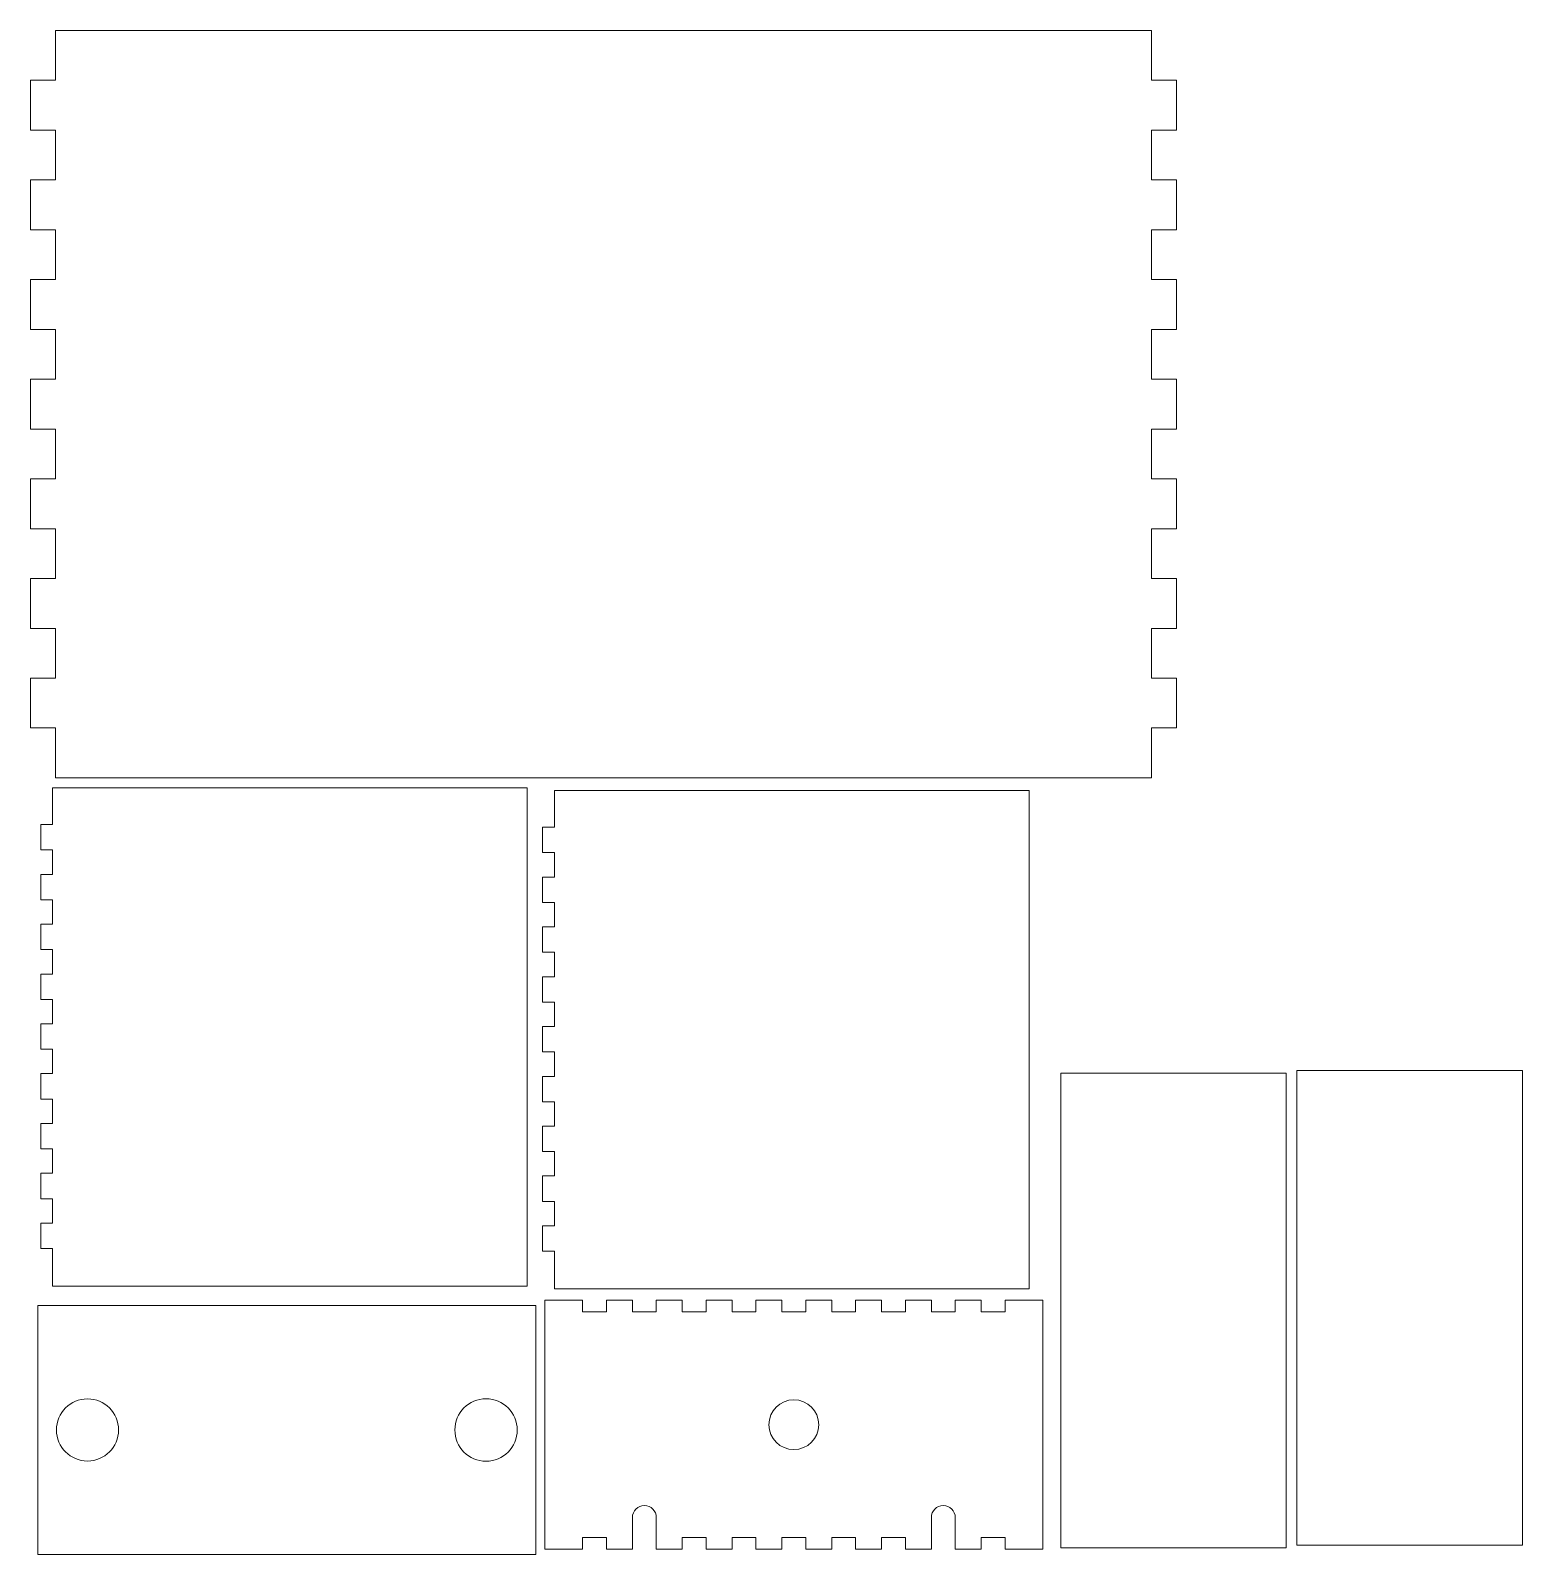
# Model space of a CAD drawing. Header units: inches. Extents: x 0.1 to 15, y 0.6 to 15.9.
import ezdxf

# ---------------------------------------------------------------- set-up
doc = ezdxf.new("R2010")
doc.units = ezdxf.units.IN
doc.header["$MEASUREMENT"] = 0

msp = doc.modelspace()

# ---------------------------------------------------------------- linework, layer by layer
at = {"color": 7, "linetype": 'Continuous', "lineweight": 15}
for p, q in [((11.322, 15.909), (0.322, 15.909)), ((0.322, 15.909), (0.322, 15.409)), ((11.322, 15.409), (11.322, 15.909)), ((0.072, 15.409), (0.072, 14.909)), ((0.322, 15.409), (0.072, 15.409)), ((11.572, 15.409), (11.322, 15.409)), ((11.572, 14.909), (11.572, 15.409)), ((0.072, 14.909), (0.322, 14.909)), ((0.322, 14.909), (0.322, 14.409)), ((11.322, 14.909), (11.572, 14.909)), ((11.322, 14.409), (11.322, 14.909)), ((0.072, 14.409), (0.072, 13.909)), ((0.322, 14.409), (0.072, 14.409)), ((11.572, 14.409), (11.322, 14.409)), ((11.572, 13.909), (11.572, 14.409)), ((0.072, 13.909), (0.322, 13.909)), ((0.322, 13.909), (0.322, 13.409)), ((11.322, 13.909), (11.572, 13.909)), ((11.322, 13.409), (11.322, 13.909)), ((0.072, 13.409), (0.072, 12.909)), ((0.322, 13.409), (0.072, 13.409)), ((11.572, 13.409), (11.322, 13.409)), ((11.572, 12.909), (11.572, 13.409)), ((0.072, 12.909), (0.322, 12.909)), ((0.322, 12.909), (0.322, 12.409)), ((11.322, 12.909), (11.572, 12.909)), ((11.322, 12.409), (11.322, 12.909)), ((0.072, 12.409), (0.072, 11.909)), ((0.322, 12.409), (0.072, 12.409)), ((11.572, 12.409), (11.322, 12.409)), ((11.572, 11.909), (11.572, 12.409)), ((0.072, 11.909), (0.322, 11.909)), ((0.322, 11.909), (0.322, 11.409)), ((11.322, 11.909), (11.572, 11.909)), ((11.322, 11.409), (11.322, 11.909)), ((0.072, 11.409), (0.072, 10.909)), ((0.322, 11.409), (0.072, 11.409)), ((11.572, 11.409), (11.322, 11.409)), ((11.572, 10.909), (11.572, 11.409)), ((0.072, 10.909), (0.322, 10.909)), ((0.322, 10.909), (0.322, 10.409)), ((11.322, 10.909), (11.572, 10.909)), ((11.322, 10.409), (11.322, 10.909)), ((0.072, 10.409), (0.072, 9.909)), ((0.322, 10.409), (0.072, 10.409)), ((11.572, 10.409), (11.322, 10.409)), ((11.572, 9.909), (11.572, 10.409)), ((0.072, 9.909), (0.322, 9.909)), ((0.322, 9.909), (0.322, 9.409)), ((11.322, 9.909), (11.572, 9.909)), ((11.322, 9.409), (11.322, 9.909)), ((0.072, 9.409), (0.072, 8.909)), ((0.322, 9.409), (0.072, 9.409)), ((11.572, 9.409), (11.322, 9.409)), ((11.572, 8.909), (11.572, 9.409)), ((0.072, 8.909), (0.322, 8.909)), ((0.322, 8.909), (0.322, 8.409)), ((11.322, 8.909), (11.572, 8.909)), ((11.322, 8.409), (11.322, 8.909)), ((0.294, 8.307), (5.058, 8.307)), ((0.294, 7.94), (0.294, 8.307)), ((0.322, 8.409), (11.322, 8.409)), ((5.058, 8.307), (5.058, 3.307)), ((5.33, 8.281), (10.094, 8.281)), ((5.33, 7.913), (5.33, 8.281)), ((10.094, 8.281), (10.094, 3.281)), ((0.176, 7.94), (0.294, 7.94)), ((0.176, 7.685), (0.176, 7.94)), ((5.212, 7.913), (5.33, 7.913)), ((5.212, 7.658), (5.212, 7.913)), ((0.294, 7.685), (0.176, 7.685)), ((0.294, 7.44), (0.294, 7.685)), ((5.33, 7.658), (5.212, 7.658)), ((5.33, 7.413), (5.33, 7.658)), ((0.176, 7.44), (0.294, 7.44)), ((0.176, 7.185), (0.176, 7.44)), ((5.212, 7.413), (5.33, 7.413)), ((5.212, 7.158), (5.212, 7.413)), ((0.294, 7.185), (0.176, 7.185)), ((0.294, 6.94), (0.294, 7.185)), ((5.33, 7.158), (5.212, 7.158)), ((5.33, 6.913), (5.33, 7.158)), ((0.176, 6.94), (0.294, 6.94)), ((0.176, 6.685), (0.176, 6.94)), ((5.212, 6.913), (5.33, 6.913)), ((5.212, 6.658), (5.212, 6.913)), ((0.294, 6.685), (0.176, 6.685)), ((0.294, 6.44), (0.294, 6.685)), ((5.33, 6.658), (5.212, 6.658)), ((5.33, 6.413), (5.33, 6.658)), ((0.176, 6.44), (0.294, 6.44)), ((0.176, 6.185), (0.176, 6.44)), ((5.212, 6.413), (5.33, 6.413)), ((5.212, 6.158), (5.212, 6.413)), ((0.294, 6.185), (0.176, 6.185)), ((0.294, 5.94), (0.294, 6.185)), ((5.33, 6.158), (5.212, 6.158)), ((5.33, 5.913), (5.33, 6.158)), ((0.176, 5.94), (0.294, 5.94)), ((0.176, 5.685), (0.176, 5.94)), ((5.212, 5.913), (5.33, 5.913)), ((5.212, 5.658), (5.212, 5.913)), ((0.294, 5.685), (0.176, 5.685)), ((0.294, 5.44), (0.294, 5.685)), ((5.33, 5.658), (5.212, 5.658)), ((5.33, 5.413), (5.33, 5.658)), ((0.176, 5.44), (0.294, 5.44)), ((0.176, 5.185), (0.176, 5.44)), ((5.212, 5.413), (5.33, 5.413)), ((5.212, 5.158), (5.212, 5.413)), ((10.411, 5.445), (12.675, 5.445)), ((10.411, 0.681), (10.411, 5.445)), ((12.675, 5.445), (12.675, 0.681)), ((12.782, 5.472), (15.046, 5.472)), ((12.782, 0.708), (12.782, 5.472)), ((15.046, 5.472), (15.046, 0.708)), ((0.294, 5.185), (0.176, 5.185)), ((0.294, 4.94), (0.294, 5.185)), ((5.33, 5.158), (5.212, 5.158)), ((5.33, 4.913), (5.33, 5.158)), ((0.176, 4.94), (0.294, 4.94)), ((0.176, 4.685), (0.176, 4.94)), ((5.212, 4.913), (5.33, 4.913)), ((5.212, 4.658), (5.212, 4.913)), ((0.294, 4.685), (0.176, 4.685)), ((0.294, 4.44), (0.294, 4.685)), ((5.33, 4.658), (5.212, 4.658)), ((5.33, 4.413), (5.33, 4.658)), ((0.176, 4.44), (0.294, 4.44)), ((0.176, 4.185), (0.176, 4.44)), ((5.212, 4.413), (5.33, 4.413)), ((5.212, 4.158), (5.212, 4.413)), ((0.294, 4.185), (0.176, 4.185)), ((0.294, 3.94), (0.294, 4.185)), ((5.33, 4.158), (5.212, 4.158)), ((5.33, 3.913), (5.33, 4.158)), ((0.176, 3.94), (0.294, 3.94)), ((0.176, 3.685), (0.176, 3.94)), ((5.212, 3.913), (5.33, 3.913)), ((5.212, 3.658), (5.212, 3.913)), ((0.294, 3.685), (0.176, 3.685)), ((0.294, 3.307), (0.294, 3.685)), ((5.33, 3.658), (5.212, 3.658)), ((5.33, 3.281), (5.33, 3.658)), ((5.058, 3.307), (0.294, 3.307)), ((10.094, 3.281), (5.33, 3.281)), ((0.144, 3.114), (0.144, 0.614)), ((5.144, 3.114), (0.144, 3.114)), ((5.144, 0.614), (5.144, 3.114)), ((5.613, 3.167), (5.233, 3.167)), ((5.233, 3.167), (5.233, 0.667)), ((5.613, 3.049), (5.613, 3.167)), ((5.853, 3.167), (5.853, 3.049)), ((6.113, 3.167), (5.853, 3.167)), ((6.113, 3.049), (6.113, 3.167)), ((6.353, 3.167), (6.353, 3.049)), ((6.613, 3.167), (6.353, 3.167)), ((6.613, 3.049), (6.613, 3.167)), ((6.853, 3.167), (6.853, 3.049)), ((7.113, 3.167), (6.853, 3.167)), ((7.113, 3.049), (7.113, 3.167)), ((7.353, 3.167), (7.353, 3.049)), ((7.613, 3.167), (7.353, 3.167)), ((7.613, 3.049), (7.613, 3.167)), ((7.853, 3.167), (7.853, 3.049)), ((8.113, 3.167), (7.853, 3.167)), ((8.113, 3.049), (8.113, 3.167)), ((8.353, 3.167), (8.353, 3.049)), ((8.613, 3.167), (8.353, 3.167)), ((8.613, 3.049), (8.613, 3.167)), ((8.853, 3.167), (8.853, 3.049)), ((9.113, 3.167), (8.853, 3.167)), ((9.113, 3.049), (9.113, 3.167)), ((9.353, 3.167), (9.353, 3.049)), ((9.613, 3.167), (9.353, 3.167)), ((9.613, 3.049), (9.613, 3.167)), ((9.853, 3.167), (9.853, 3.049)), ((10.233, 3.167), (9.853, 3.167)), ((10.233, 0.667), (10.233, 3.167)), ((5.853, 3.049), (5.613, 3.049)), ((6.353, 3.049), (6.113, 3.049)), ((6.853, 3.049), (6.613, 3.049)), ((7.353, 3.049), (7.113, 3.049)), ((7.853, 3.049), (7.613, 3.049)), ((8.353, 3.049), (8.113, 3.049)), ((8.853, 3.049), (8.613, 3.049)), ((9.353, 3.049), (9.113, 3.049)), ((9.853, 3.049), (9.613, 3.049)), ((6.113, 0.667), (6.113, 0.985)), ((6.353, 0.985), (6.353, 0.667)), ((9.113, 0.667), (9.113, 0.985)), ((9.353, 0.985), (9.353, 0.667)), ((5.613, 0.785), (5.853, 0.785)), ((5.613, 0.667), (5.613, 0.785)), ((5.853, 0.785), (5.853, 0.667)), ((6.613, 0.785), (6.853, 0.785)), ((6.613, 0.667), (6.613, 0.785)), ((6.853, 0.785), (6.853, 0.667)), ((7.113, 0.785), (7.353, 0.785)), ((7.113, 0.667), (7.113, 0.785)), ((7.353, 0.785), (7.353, 0.667)), ((7.613, 0.785), (7.853, 0.785)), ((7.613, 0.667), (7.613, 0.785)), ((7.853, 0.785), (7.853, 0.667)), ((8.113, 0.785), (8.353, 0.785)), ((8.113, 0.667), (8.113, 0.785)), ((8.353, 0.785), (8.353, 0.667)), ((8.613, 0.785), (8.853, 0.785)), ((8.613, 0.667), (8.613, 0.785)), ((8.853, 0.785), (8.853, 0.667)), ((9.613, 0.785), (9.853, 0.785)), ((9.613, 0.667), (9.613, 0.785)), ((9.853, 0.785), (9.853, 0.667)), ((0.144, 0.614), (5.144, 0.614)), ((5.233, 0.667), (5.613, 0.667)), ((5.853, 0.667), (6.113, 0.667)), ((6.353, 0.667), (6.613, 0.667)), ((6.853, 0.667), (7.113, 0.667)), ((7.353, 0.667), (7.613, 0.667)), ((7.853, 0.667), (8.113, 0.667)), ((8.353, 0.667), (8.613, 0.667)), ((8.853, 0.667), (9.113, 0.667)), ((9.353, 0.667), (9.613, 0.667)), ((9.853, 0.667), (10.233, 0.667)), ((12.675, 0.681), (10.411, 0.681)), ((15.046, 0.708), (12.782, 0.708))]:
    msp.add_line(p, q, dxfattribs=at)
for centre, radius in [((0.644, 1.864), 0.312), ((4.644, 1.864), 0.313), ((7.733, 1.917), 0.25)]:
    msp.add_circle(centre, radius, dxfattribs=at)
for centre in [(6.233, 0.985), (9.233, 0.985)]:
    msp.add_arc(centre, 0.12, 0, 180, dxfattribs=at)

doc.saveas('drawing.dxf')
